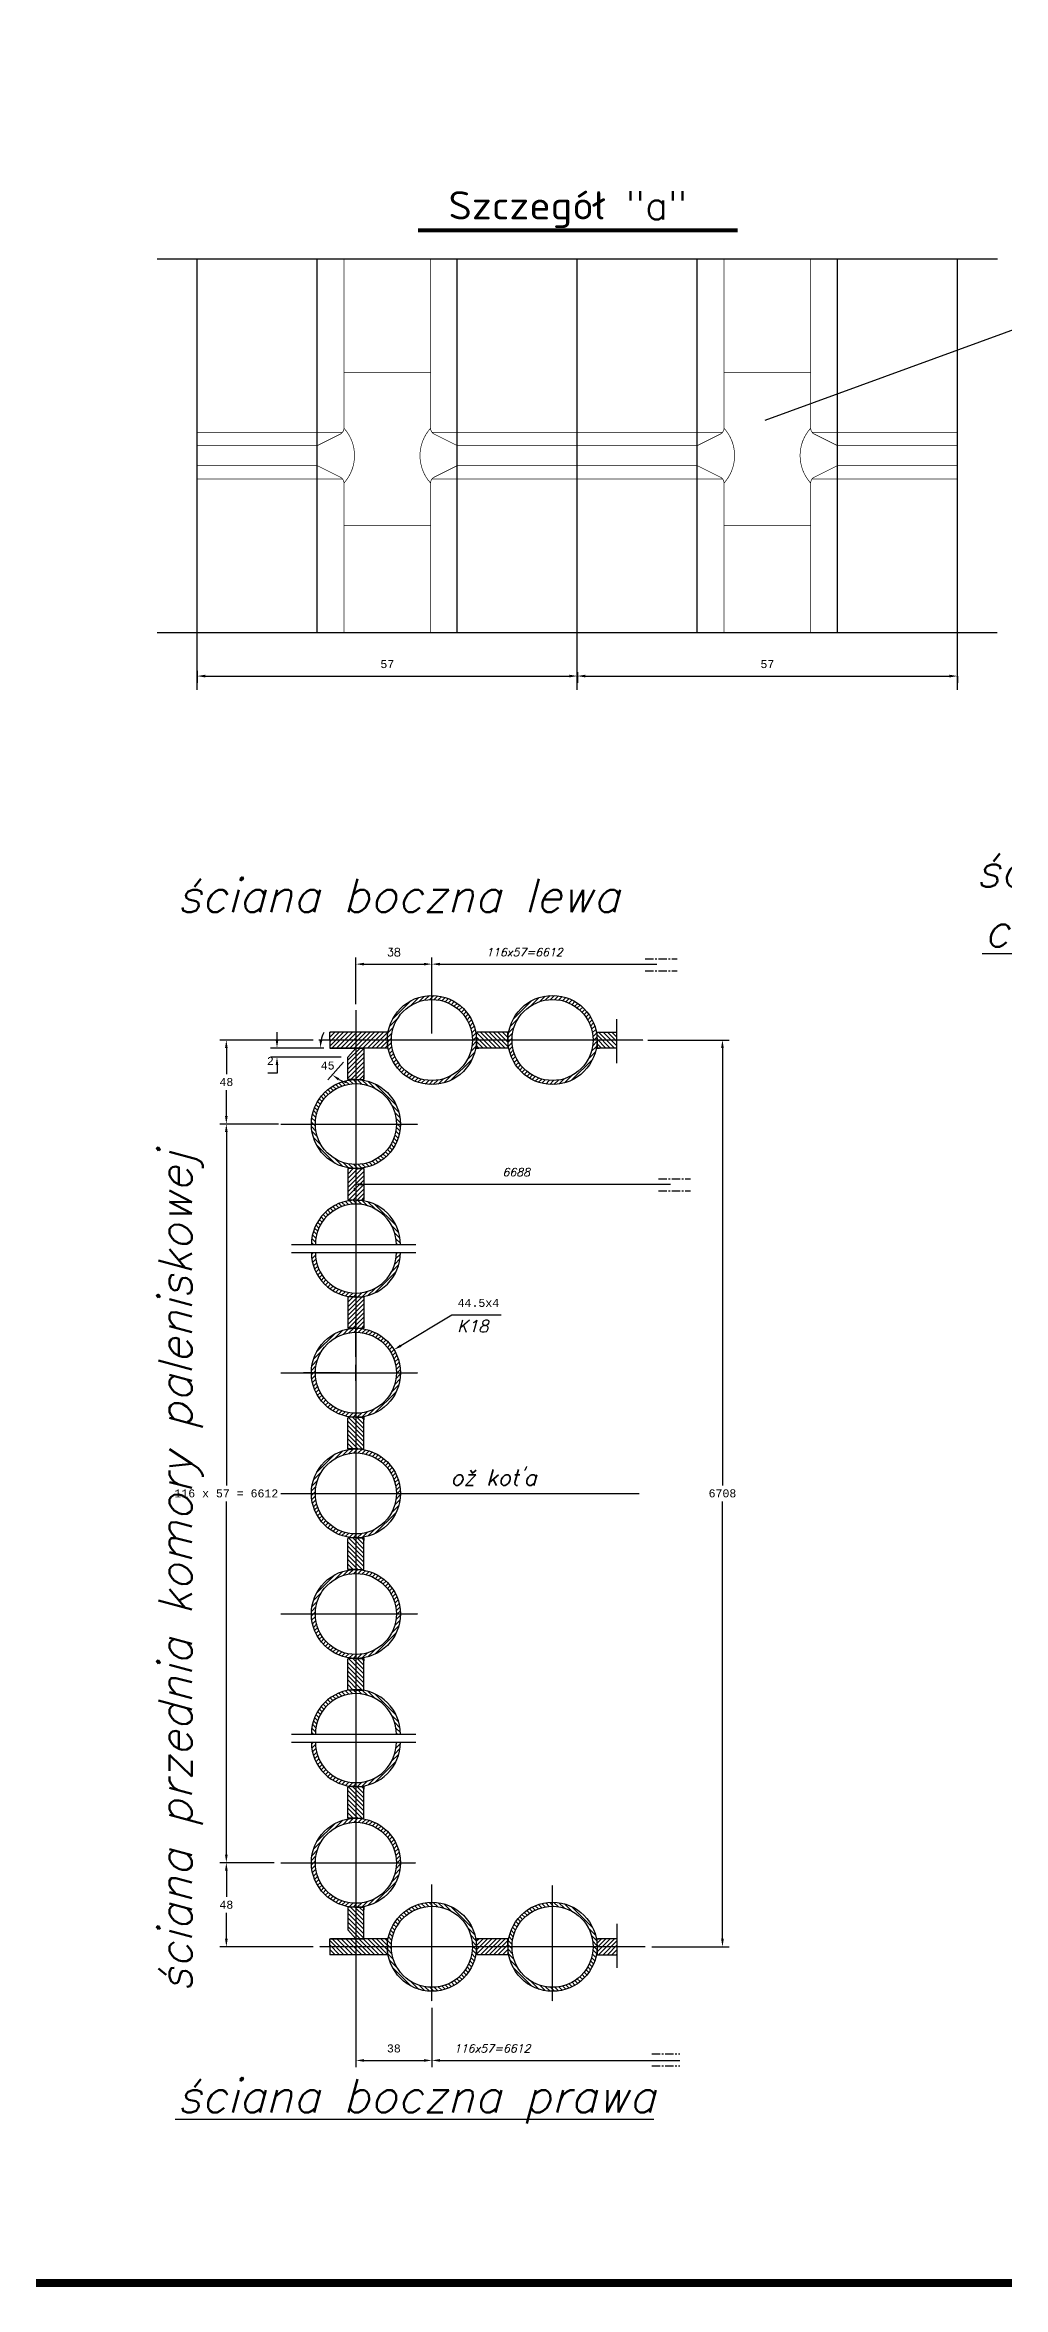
# Model space of a CAD drawing. Extents: x 13210 to 94108, y -7390 to 36310.
# Drawn here: x 53469 to 60655, y -7390 to 9423 of the extents above; entities that cross this region are included whole.
import ezdxf
from ezdxf.enums import TextEntityAlignment as Align

# ---------------------------------------------------------------- set-up
doc = ezdxf.new("R2010")
doc.units = 0
doc.header["$MEASUREMENT"] = 0
doc.header["$PDMODE"] = 3
doc.linetypes.add('CENTREX2', pattern=[100, 62.5, -12.5, 12.5, -12.5])
doc.linetypes.add('DASHEDX2', pattern=[1.5, 1, -0.5])
doc.layers.get('0').update_dxf_attribs({"linetype": 'CONTINUOUS'})
doc.layers.get('DEFPOINTS').update_dxf_attribs({"linetype": 'CONTINUOUS'})
for name, color, linetype in [('LINIE', 7, 'DASHEDX2'), ('PRZEKROJE', 4, 'CONTINUOUS'), ('RAMKA', 7, 'CONTINUOUS'), ('WYMIAR1', 7, 'CONTINUOUS'), ('X-X', 1, 'CONTINUOUS')]:
    doc.layers.add(name, color=color, linetype=linetype)
doc.styles.add('MONOTXT', font='monotxt')
doc.styles.add('ROMAN_DUPLEX_ITALIC', font='ROMAND', dxfattribs={"oblique": 15})
doc.styles.add('ROMANS', font='romans')
doc.styles.get("Standard").update_dxf_attribs({"font": 'romans.shx'})
doc.dimstyles.new('KWA', dxfattribs={"dimscale": 20, "dimtxt": 3, "dimasz": 3, "dimexe": 2.5, "dimexo": 2.5, "dimgap": 1.5, "dimtad": 0, "dimtih": 1, "dimtoh": 1, "dimdsep": 46, "dimtxsty": 'Standard', "dimcen": -3, "dimdle": 1.25, "dimadec": 0, "dimazin": 0, "dimtfac": 0.75, "dimtofl": 0, "dimtmove": 2, "dimatfit": 3, "dimfxl": 0, "dimtvp": 1.5, "dimtolj": 1, "dimtzin": 12, "dimarcsym": 0})

# ---------------------------------------------------------------- blocks, each defined once
blk = doc.blocks.new('*X15')
at = {"color": 0, "linetype": 'Continuous'}
for p, q in [((60303, 2829), (60396, 2922)), ((60394, 2898), (60434, 2938)), ((60436, 2917), (60463, 2944)), ((60465, 2925), (60488, 2947)), ((60490, 2927), (60510, 2947)), ((60512, 2927), (60530, 2945)), ((60532, 2925), (60549, 2942)), ((60550, 2921), (60567, 2937)), ((60567, 2916), (60583, 2932)), ((60583, 2910), (60598, 2925)), ((60598, 2902), (60612, 2917)), ((60287, 2791), (60327, 2831)), ((60612, 2894), (60626, 2908)), ((60624, 2885), (60639, 2899)), ((60636, 2875), (60651, 2889)), ((60648, 2864), (60662, 2878)), ((60658, 2852), (60672, 2866)), ((60667, 2839), (60682, 2854)), ((60676, 2826), (60690, 2840)), ((60683, 2811), (60698, 2826)), ((60690, 2795), (60705, 2811)), ((60278, 2737), (60300, 2760)), ((60278, 2715), (60298, 2735)), ((60280, 2695), (60298, 2713)), ((60281, 2762), (60308, 2789)), ((60283, 2676), (60300, 2693)), ((60694, 2667), (60720, 2693)), ((60695, 2779), (60711, 2795)), ((60699, 2761), (60716, 2778)), ((60700, 2695), (60722, 2718)), ((60702, 2741), (60720, 2759)), ((60702, 2720), (60722, 2739)), ((60288, 2658), (60304, 2675)), ((60293, 2642), (60309, 2658)), ((60300, 2627), (60315, 2642)), ((60308, 2613), (60323, 2627)), ((60317, 2599), (60331, 2613)), ((60326, 2586), (60340, 2601)), ((60336, 2574), (60350, 2589)), ((60595, 2524), (60701, 2630)), ((60679, 2630), (60714, 2665)), ((60347, 2563), (60361, 2577)), ((60359, 2553), (60373, 2567)), ((60371, 2543), (60386, 2558)), ((60385, 2535), (60399, 2549)), ((60399, 2527), (60414, 2542)), ((60414, 2520), (60430, 2535)), ((60430, 2514), (60446, 2530)), ((60447, 2509), (60464, 2526)), ((60466, 2505), (60484, 2523)), ((60486, 2503), (60505, 2523)), ((60507, 2503), (60530, 2525)), ((60532, 2505), (60558, 2531)), ((60560, 2511), (60595, 2546))]:
    blk.add_line(p, q, dxfattribs=at)
blk = doc.blocks.new('*X14')
at = {"color": 0, "linetype": 'Continuous'}
for p, q in [((60540, 3011), (60460, 3091)), ((60540, 2989), (60460, 3069)), ((60540, 2967), (60460, 3047)), ((60540, 3033), (60468, 3105)), ((60540, 3055), (60490, 3105)), ((60540, 3078), (60513, 3105)), ((60540, 3100), (60535, 3105)), ((60537, 2948), (60460, 3025)), ((60515, 2948), (60460, 3003)), ((60493, 2948), (60460, 2981)), ((60471, 2948), (60460, 2959))]:
    blk.add_line(p, q, dxfattribs=at)
blk = doc.blocks.new('*X16')
at = {"color": 0, "linetype": 'Continuous'}
for p, q in [((60540, 2415), (60460, 2495)), ((60540, 2393), (60460, 2473)), ((60540, 2437), (60474, 2502)), ((60540, 2459), (60496, 2502)), ((60540, 2481), (60518, 2502)), ((60540, 2370), (60460, 2450)), ((60540, 2348), (60460, 2428)), ((60521, 2345), (60460, 2406))]:
    blk.add_line(p, q, dxfattribs=at)
blk = doc.blocks.new('*X17')
at = {"color": 0, "linetype": 'Continuous'}
for p, q in [((60440, 2227), (60370, 2298)), ((60418, 2227), (60370, 2276)), ((60396, 2227), (60370, 2253)), ((60462, 2227), (60382, 2307)), ((60484, 2227), (60404, 2307)), ((60506, 2227), (60426, 2307)), ((60529, 2227), (60449, 2307)), ((60551, 2227), (60471, 2307)), ((60573, 2227), (60493, 2307)), ((60595, 2227), (60515, 2307)), ((60617, 2227), (60537, 2307)), ((60639, 2227), (60559, 2307)), ((60657, 2231), (60581, 2307)), ((60657, 2253), (60603, 2307)), ((60657, 2275), (60625, 2307)), ((60657, 2297), (60647, 2307)), ((60374, 2227), (60370, 2231))]:
    blk.add_line(p, q, dxfattribs=at)
blk = doc.blocks.new('*D60')
at = {"color": 0, "linetype": 'ByBlock'}
for p, q in [((54050, 1331.215), (53610, 1331.215)), ((53660, 1271.215), (53660, -1378.265)), ((53660, -4147.745), (53660, -1498.265)), ((54019, -4207.745), (53610, -4207.745))]:
    blk.add_line(p, q, dxfattribs=at)
for points in [[(53650, 1271.215), (53670, 1271.215), (53660, 1331.215)], [(53650, -4147.745), (53670, -4147.745), (53660, -4207.745)]]:
    blk.add_solid(points, dxfattribs=at)
at = {"layer": 'DEFPOINTS', "color": 0, "linetype": 'ByBlock'}
for p in [(54100, 1331.215), (53660, -4207.745), (54069, -4207.745)]:
    blk.add_point(p, dxfattribs=at)
at = {"color": 0, "linetype": 'ByBlock', "style": 'MONOTXT'}
blk.add_text('116 x 57 = 6612', height=60, dxfattribs=at).set_placement((53660, -1438.265), align=Align.MIDDLE_CENTER)
blk = doc.blocks.new('*D61')
at = {"color": 0, "linetype": 'ByBlock'}
for p, q in [((54019, -4207.745), (53610, -4207.745)), ((53660, -4267.745), (53660, -4462.745)), ((53660, -4777.745), (53660, -4582.745)), ((54310, -4837.745), (53610, -4837.745))]:
    blk.add_line(p, q, dxfattribs=at)
for points in [[(53650, -4267.745), (53670, -4267.745), (53660, -4207.745)], [(53650, -4777.745), (53670, -4777.745), (53660, -4837.745)]]:
    blk.add_solid(points, dxfattribs=at)
at = {"layer": 'DEFPOINTS', "color": 0, "linetype": 'ByBlock'}
for p in [(54069, -4207.745), (53660, -4837.745), (54360, -4837.745)]:
    blk.add_point(p, dxfattribs=at)
at = {"color": 0, "linetype": 'ByBlock', "style": 'MONOTXT'}
blk.add_text('48', height=60, dxfattribs=at).set_placement((53660, -4522.745), align=Align.MIDDLE_CENTER)
blk = doc.blocks.new('*D62')
at = {"color": 0, "linetype": 'ByBlock'}
for p, q in [((54310, 1961.215), (53610, 1961.215)), ((53660, 1901.215), (53660, 1706.215)), ((53660, 1391.215), (53660, 1586.215)), ((53780, 1331.215), (53610, 1331.215))]:
    blk.add_line(p, q, dxfattribs=at)
for points in [[(53650, 1901.215), (53670, 1901.215), (53660, 1961.215)], [(53650, 1391.215), (53670, 1391.215), (53660, 1331.215)]]:
    blk.add_solid(points, dxfattribs=at)
at = {"layer": 'DEFPOINTS', "color": 0, "linetype": 'ByBlock'}
for p in [(53660, 1961.215), (54360, 1961.215), (53830, 1331.215)]:
    blk.add_point(p, dxfattribs=at)
at = {"color": 0, "linetype": 'ByBlock', "style": 'MONOTXT'}
blk.add_text('48', height=60, dxfattribs=at).set_placement((53660, 1646.215), align=Align.MIDDLE_CENTER)
blk = doc.blocks.new('*D63')
at = {"color": 0, "linetype": 'ByBlock'}
for p, q in [((54040, 1961.215), (54040, 2021.215)), ((54390, 1901.215), (53990, 1901.215)), ((54040, 1713.715), (53970, 1713.715)), ((54521.5, 1833.715), (53990, 1833.715)), ((54040, 1773.715), (54040, 1713.715))]:
    blk.add_line(p, q, dxfattribs=at)
for points in [[(54030, 1961.215), (54050, 1961.215), (54040, 1901.215)], [(54030, 1773.715), (54050, 1773.715), (54040, 1833.715)]]:
    blk.add_solid(points, dxfattribs=at)
at = {"layer": 'DEFPOINTS', "color": 0, "linetype": 'ByBlock'}
for p in [(54440, 1901.215), (54040, 1833.715), (54571.5, 1833.715)]:
    blk.add_point(p, dxfattribs=at)
at = {"color": 0, "linetype": 'ByBlock', "style": 'MONOTXT'}
blk.add_text('2', height=60, dxfattribs=at).set_placement((53990, 1803.715), align=Align.MIDDLE_CENTER)
blk = doc.blocks.new('*D64')
at = {"color": 0, "linetype": 'ByBlock'}
for p, q in [((54386, 1901), (54313, 1901)), ((54538, 1796), (54420, 1663))]:
    blk.add_line(p, q, dxfattribs=at)
for start, end in [(154.31, 167.155), (241.2115, 254.0565)]:
    blk.add_arc((54632, 1901), 268, start, end, dxfattribs=at)
for points in [[(54380, 1960), (54360, 1962), (54363, 1901)], [(54497, 1658), (54508, 1674), (54453, 1701)]]:
    blk.add_solid(points, dxfattribs=at)
at = {"layer": 'DEFPOINTS', "color": 0, "linetype": 'ByBlock'}
for p in [(54436, 1901), (54632, 1901), (54692, 1901), (54572, 1834)]:
    blk.add_point(p, dxfattribs=at)
at = {"color": 0, "linetype": 'ByBlock', "style": 'MONOTXT'}
blk.add_text('45', height=60, dxfattribs=at).set_placement((54420, 1770), align=Align.MIDDLE_CENTER)
blk = doc.blocks.new('*D349')
at = {"layer": 'DEFPOINTS', "color": 0, "linetype": 'ByBlock'}
for p in [(56371.5, 2530), (55801.5, 2180), (56371.5, 1961.215)]:
    blk.add_point(p, dxfattribs=at)
at = {"layer": 'WYMIAR1', "color": 0, "linetype": 'ByBlock', "lineweight": -2}
for p, q in [((55801.5, 2230), (55801.5, 2580)), ((55861.5, 2530), (56311.5, 2530)), ((56371.5, 2011.215), (56371.5, 2580))]:
    blk.add_line(p, q, dxfattribs=at)
at = {"layer": 'WYMIAR1', "color": 0, "linetype": 'ByBlock'}
for points in [[(55861.5, 2540), (55861.5, 2520), (55801.5, 2530)], [(56311.5, 2540), (56311.5, 2520), (56371.5, 2530)]]:
    blk.add_solid(points, dxfattribs=at)
at = {"layer": 'WYMIAR1', "color": 0, "linetype": 'ByBlock', "insert": (56086.5, 2620), "char_height": 60, "attachment_point": 5}
blk.add_mtext('\\A1;38', dxfattribs=at)
blk = doc.blocks.new('*D65')
at = {"color": 0, "linetype": 'ByBlock'}
for p, q in [((54632, -414), (54632, -140)), ((54969, -330), (55350, -100)), ((55350, -100), (55720, -100)), ((54632, -594), (54632, -474)), ((54512, -534), (54238, -534)), ((54572, -534), (54692, -534)), ((54632, -654), (54632, -928)), ((54752, -534), (55025, -534))]:
    blk.add_line(p, q, dxfattribs=at)
blk.add_solid([(54974, -339), (54963, -322), (54917, -361)], dxfattribs=at)
at = {"layer": 'DEFPOINTS', "color": 0, "linetype": 'ByBlock'}
for p in [(54917, -361), (54346, -707)]:
    blk.add_point(p, dxfattribs=at)
at = {"color": 0, "linetype": 'ByBlock', "style": 'MONOTXT'}
blk.add_text('44.5x4', height=60, dxfattribs=at).set_placement((55550, -10), align=Align.MIDDLE_CENTER)
blk = doc.blocks.new('*D66')
at = {"color": 0, "linetype": 'ByBlock'}
for p, q in [((54632, -5230), (54632, -5740)), ((55202, -5296), (55202, -5740)), ((54692, -5690), (55142, -5690))]:
    blk.add_line(p, q, dxfattribs=at)
for points in [[(54692, -5680), (54692, -5700), (54632, -5690)], [(55142, -5680), (55142, -5700), (55202, -5690)]]:
    blk.add_solid(points, dxfattribs=at)
at = {"layer": 'DEFPOINTS', "color": 0, "linetype": 'ByBlock'}
for p in [(54632, -5180), (55202, -5246), (55202, -5690)]:
    blk.add_point(p, dxfattribs=at)
at = {"color": 0, "linetype": 'ByBlock', "style": 'MONOTXT'}
blk.add_text('38', height=60, dxfattribs=at).set_placement((54916, -5600), align=Align.MIDDLE_CENTER)
blk = doc.blocks.new('*D67')
at = {"color": 0, "linetype": 'ByBlock'}
for p, q in [((56820, 1961), (57430, 1961)), ((57380, 1901), (57380, -1378)), ((57380, -4778), (57380, -1498)), ((56851, -4838), (57430, -4838))]:
    blk.add_line(p, q, dxfattribs=at)
for points in [[(57370, 1901), (57390, 1901), (57380, 1961)], [(57370, -4778), (57390, -4778), (57380, -4838)]]:
    blk.add_solid(points, dxfattribs=at)
at = {"layer": 'DEFPOINTS', "color": 0, "linetype": 'ByBlock'}
for p in [(56770, 1961), (56801, -4838), (57380, -4838)]:
    blk.add_point(p, dxfattribs=at)
at = {"color": 0, "linetype": 'ByBlock', "style": 'MONOTXT'}
blk.add_text('6708', height=60, dxfattribs=at).set_placement((57380, -1438), align=Align.MIDDLE_CENTER)
blk = doc.blocks.new('*D99')
at = {"color": 0, "linetype": 'ByBlock'}
for p, q in [((56802, 4730), (56802, 4640)), ((59652, 4720), (59652, 4640)), ((56862, 4690), (59592, 4690))]:
    blk.add_line(p, q, dxfattribs=at)
for points in [[(56862, 4700), (56862, 4680), (56802, 4690)], [(59592, 4700), (59592, 4680), (59652, 4690)]]:
    blk.add_solid(points, dxfattribs=at)
at = {"layer": 'DEFPOINTS', "color": 0, "linetype": 'ByBlock'}
for p in [(56802, 4780), (59652, 4770), (59652, 4690)]:
    blk.add_point(p, dxfattribs=at)
at = {"color": 0, "linetype": 'ByBlock', "style": 'MONOTXT'}
blk.add_text('57', height=60, dxfattribs=at).set_placement((58227, 4780), align=Align.MIDDLE_CENTER)
blk = doc.blocks.new('*D98')
at = {"color": 0, "linetype": 'ByBlock'}
for p, q in [((59652, 4720), (59652, 4640)), ((59712, 4690), (62442, 4690)), ((62502, 4690), (62502, 4640))]:
    blk.add_line(p, q, dxfattribs=at)
for points in [[(59712, 4700), (59712, 4680), (59652, 4690)], [(62442, 4700), (62442, 4680), (62502, 4690)]]:
    blk.add_solid(points, dxfattribs=at)
at = {"layer": 'DEFPOINTS', "color": 0, "linetype": 'ByBlock'}
for p in [(59652, 4770), (62502, 4740), (62502, 4690)]:
    blk.add_point(p, dxfattribs=at)
at = {"color": 0, "linetype": 'ByBlock', "style": 'MONOTXT'}
blk.add_text('57', height=60, dxfattribs=at).set_placement((61077, 4780), align=Align.MIDDLE_CENTER)

msp = doc.modelspace()

# ---------------------------------------------------------------- linework, layer by layer
at = {"layer": 'DEFPOINTS', "color": 0, "linetype": 'ByBlock'}
for p in [(56589, 2118.715), (55201.5, 1961.215), (54617.59853, 902.40147), (55201.5, -5245.56684), (56105.745, -5245.56684)]:
    msp.add_point(p, dxfattribs=at)
at = {"layer": 'LINIE', "linetype": 'Continuous'}
msp.add_line((54311.62398, 7817.95121), (60611.62398, 7817.95121), dxfattribs=at)
at = {"layer": 'LINIE', "linetype": 'DASHEDX2'}
for p, q in [((54611.62398, 4587.95121), (54611.62398, 7817.95121)), ((55511.62398, 5017.95121), (55511.62398, 7817.95121)), ((56561.62398, 5017.95121), (56561.62398, 7817.95121)), ((57461.62398, 4587.95121), (57461.62398, 7817.95121)), ((58361.62398, 5017.95121), (58361.62398, 7817.95121)), ((59411.62398, 5017.95121), (59411.62398, 7817.95121)), ((60311.62398, 4587.95121), (60311.62398, 7817.95121)), ((54311.62398, 5017.95121), (57461.62398, 5017.95121)), ((57461.62398, 5017.95121), (60611.62398, 5017.95121)), ((55801.5, 2184.21818), (55801.5, -5252.80459)), ((57759, 1788.715), (57759, 2118.715)), ((57955.56285, 1961.215), (55523.05432, 1961.215)), ((55239, 1331.215), (56266.5, 1331.215)), ((55317.75, 426.97), (56251.5, 426.97)), ((55317.75, 366.97), (56251.5, 366.97)), ((55239, -534.02), (56266.5, -534.02)), ((55239, -1438.265), (57926.5, -1438.265)), ((55239, -2342.51), (56266.5, -2342.51)), ((55317.75, -3243.5), (56251.5, -3243.5)), ((55317.75, -3303.5), (56251.5, -3303.5)), ((55239, -4207.745), (56251.5, -4207.745)), ((56371.5, -5245.56684), (56371.5, -4371.15161)), ((57275.745, -5245.56684), (57275.745, -4376)), ((57759, -4665.245), (57759, -4995.245)), ((57971.2825, -4837.745), (55528.63208, -4837.745))]:
    msp.add_line(p, q, dxfattribs=at)
at = {"layer": 'LINIE', "linetype": 'CENTREX2'}
for p, q in [((57970, 2570), (58210, 2570)), ((57970, 2480), (58210, 2480)), ((58071, 920), (58311, 920)), ((58071, 830), (58311, 830)), ((58020, -5640), (58230, -5640)), ((58020, -5730), (58230, -5730))]:
    msp.add_line(p, q, dxfattribs=at)
at = {"layer": 'PRZEKROJE', "linetype": 'Continuous'}
for p, q in [((55606.005, 1961.215), (55606.005, 2021.215)), ((56037.255, 2021.215), (55606.005, 2021.215)), ((56037.255, 1961.215), (56037.255, 2021.215)), ((56705.25, 1961.215), (56705.25, 2021.215)), ((56941.5, 2021.215), (56709, 2021.215)), ((56941.5, 1961.215), (56941.5, 2021.215)), ((57609.495, 1961.215), (57609.495, 2021.215)), ((57609.495, 2021.215), (57759, 2021.215)), ((55606.005, 1961.215), (55606.005, 1901.215)), ((55606.005, 1901.215), (55624.755, 1901.215)), ((56037.255, 1901.215), (55609.755, 1901.215)), ((55801.5, 1901.215), (55741.5, 1833.715)), ((55861.5, 1901.215), (55861.5, 1668.715)), ((56037.255, 1961.215), (56037.255, 1901.215)), ((56705.25, 1961.215), (56705.25, 1901.215)), ((56705.25, 1901.215), (56724, 1901.215)), ((56941.5, 1901.215), (56709, 1901.215)), ((56941.5, 1961.215), (56941.5, 1901.215)), ((57609.495, 1961.215), (57609.495, 1901.215)), ((57609.495, 1901.215), (57628.245, 1901.215)), ((57759, 1901.215), (57613.245, 1901.215)), ((55741.5, 1664.965), (55741.5, 1833.715)), ((55861.5, 1664.965), (55861.5, 1683.715)), ((55801.5, 1664.965), (55741.5, 1664.965)), ((55801.5, 1664.965), (55861.5, 1664.965)), ((55741.5, 996.97), (55741.5, 764.47)), ((55801.5, 996.97), (55741.5, 996.97)), ((55801.5, 996.97), (55861.5, 996.97)), ((55861.5, 996.97), (55861.5, 764.47)), ((55801.5, 760.72), (55741.5, 760.72)), ((55801.5, 760.72), (55861.5, 760.72)), ((55861.5, 760.72), (55861.5, 779.47)), ((55741.5, 35.98), (55741.5, -196.52)), ((55801.5, 35.98), (55741.5, 35.98)), ((55801.5, 35.98), (55861.5, 35.98)), ((55861.5, 35.98), (55861.5, -196.52)), ((55801.5, -200.27), (55741.5, -200.27)), ((55801.5, -200.27), (55861.5, -200.27)), ((55861.5, -200.27), (55861.5, -181.52)), ((55801.5, -867.77), (55741.5, -867.77)), ((55741.5, -1104.02), (55741.5, -871.52)), ((55801.5, -867.77), (55861.5, -867.77)), ((55861.5, -867.77), (55861.5, -886.52)), ((55861.5, -1104.02), (55861.5, -871.52)), ((55801.5, -1104.02), (55741.5, -1104.02)), ((55801.5, -1104.02), (55861.5, -1104.02)), ((55801.5, -1772.015), (55741.5, -1772.015)), ((55741.5, -2008.265), (55741.5, -1775.765)), ((55801.5, -1772.015), (55861.5, -1772.015)), ((55861.5, -1772.015), (55861.5, -1790.765)), ((55861.5, -2008.265), (55861.5, -1775.765)), ((55801.5, -2008.265), (55741.5, -2008.265)), ((55801.5, -2008.265), (55861.5, -2008.265)), ((55801.5, -2676.26), (55741.5, -2676.26)), ((55741.5, -2912.51), (55741.5, -2680.01)), ((55801.5, -2676.26), (55861.5, -2676.26)), ((55861.5, -2676.26), (55861.5, -2695.01)), ((55861.5, -2912.51), (55861.5, -2680.01)), ((55801.5, -2912.51), (55741.5, -2912.51)), ((55801.5, -2912.51), (55861.5, -2912.51)), ((55801.5, -3637.25), (55741.5, -3637.25)), ((55741.5, -3873.5), (55741.5, -3641)), ((55801.5, -3637.25), (55861.5, -3637.25)), ((55861.5, -3637.25), (55861.5, -3656)), ((55861.5, -3873.5), (55861.5, -3641)), ((55801.5, -3873.5), (55741.5, -3873.5)), ((55801.5, -3873.5), (55861.5, -3873.5)), ((55801.5, -4541.495), (55741.5, -4541.495)), ((55741.5, -4541.495), (55741.5, -4710.245)), ((55801.5, -4541.495), (55861.5, -4541.495)), ((55861.5, -4541.495), (55861.5, -4560.245)), ((55861.5, -4777.745), (55861.5, -4545.245)), ((55606.005, -4837.745), (55606.005, -4777.745)), ((55606.005, -4777.745), (55624.755, -4777.745)), ((55606.005, -4837.745), (55606.005, -4897.745)), ((56037.255, -4777.745), (55609.755, -4777.745)), ((55801.5, -4777.745), (55741.5, -4710.245)), ((56037.255, -4837.745), (56037.255, -4777.745)), ((56037.255, -4837.745), (56037.255, -4897.745)), ((56705.25, -4837.745), (56705.25, -4777.745)), ((56705.25, -4777.745), (56724, -4777.745)), ((56705.25, -4837.745), (56705.25, -4897.745)), ((56941.5, -4777.745), (56709, -4777.745)), ((56941.5, -4837.745), (56941.5, -4777.745)), ((56941.5, -4837.745), (56941.5, -4897.745)), ((57609.495, -4777.745), (57628.245, -4777.745)), ((57609.495, -4837.745), (57609.495, -4777.745)), ((57609.495, -4837.745), (57609.495, -4897.745)), ((57759, -4777.745), (57613.245, -4777.745)), ((56037.255, -4897.745), (55606.005, -4897.745)), ((56941.5, -4897.745), (56709, -4897.745)), ((57609.495, -4897.745), (57759, -4897.745))]:
    msp.add_line(p, q, dxfattribs=at)
at = {"layer": 'PRZEKROJE', "linetype": 'Continuous', "const_width": 5}
for points in [[(55711.62398, 6548.85291), (55711.62398, 7817.95121)], [(56361.62398, 6548.85291), (56361.62398, 7817.95121)], [(58561.62398, 6548.85291), (58561.62398, 7817.95121)], [(59211.62398, 6548.85291), (59211.62398, 7817.95121)], [(55711.62398, 6967.95121), (56361.62398, 6967.95121)], [(58561.62398, 6967.95121), (59211.62398, 6967.95121)], [(54611.62398, 6517.95121), (55700.93154, 6517.95121)], [(54611.62398, 6417.95121), (55511.62398, 6417.95121)], [(55683.98466, 6504.13155), (55511.62398, 6417.95121)], [(56372.31641, 6517.95121), (58550.93154, 6517.95121)], [(56389.2633, 6504.13155), (56561.62398, 6417.95121)], [(56561.62398, 6417.95121), (58361.62398, 6417.95121)], [(58533.98466, 6504.13155), (58361.62398, 6417.95121)], [(59222.31641, 6517.95121), (60311.62398, 6517.95121)], [(59239.2633, 6504.13155), (59411.62398, 6417.95121)], [(59411.62398, 6417.95121), (60311.62398, 6417.95121)], [(54611.62398, 6267.95121), (55511.62398, 6267.95121)], [(55511.62398, 6267.95121), (55683.98466, 6181.77087)], [(56561.62398, 6267.95121), (56389.2633, 6181.77087)], [(56561.62398, 6267.95121), (58361.62398, 6267.95121)], [(58361.62398, 6267.95121), (58533.98466, 6181.77087)], [(59411.62398, 6267.95121), (59239.2633, 6181.77087)], [(59411.62398, 6267.95121), (60311.62398, 6267.95121)], [(54611.62398, 6167.95121), (55700.93154, 6167.95121)], [(55711.62398, 5017.95121), (55711.62398, 6137.04951)], [(56361.62398, 5017.95121), (56361.62398, 6137.04951)], [(56372.31641, 6167.95121), (58550.93154, 6167.95121)], [(58561.62398, 5017.95121), (58561.62398, 6137.04951)], [(59211.62398, 5017.95121), (59211.62398, 6137.04951)], [(59222.31641, 6167.95121), (60311.62398, 6167.95121)], [(55711.62398, 5817.95121), (56361.62398, 5817.95121)], [(58561.62398, 5817.95121), (59211.62398, 5817.95121)]]:
    msp.add_lwpolyline(points, dxfattribs=at)
for points in [[(55683.98466, 6504.13155, 0.2840790438), (55711.62398, 6548.85291, 0.2840790438)], [(55711.62398, 6137.04951, 0.3861784077), (55711.62398, 6548.85291, 0.3861784077)], [(56361.62398, 6548.85291, 0.3861784077), (56361.62398, 6137.04951, 0.3861784077)], [(56361.62398, 6548.85291, 0.2840790438), (56389.2633, 6504.13155, 0.2840790438)], [(58533.98466, 6504.13155, 0.2840790438), (58561.62398, 6548.85291, 0.2840790438)], [(58561.62398, 6137.04951, 0.3861784077), (58561.62398, 6548.85291, 0.3861784077)], [(59211.62398, 6548.85291, 0.3861784077), (59211.62398, 6137.04951, 0.3861784077)], [(59211.62398, 6548.85291, 0.2840790438), (59239.2633, 6504.13155, 0.2840790438)], [(55711.62398, 6137.04951, 0.2840790438), (55683.98466, 6181.77087, 0.2840790438)], [(56389.2633, 6181.77087, 0.2840790438), (56361.62398, 6137.04951, 0.2840790438)], [(58561.62398, 6137.04951, 0.2840790438), (58533.98466, 6181.77087, 0.2840790438)], [(59239.2633, 6181.77087, 0.2840790438), (59211.62398, 6137.04951, 0.2840790438)]]:
    msp.add_lwpolyline(points, format="xyb", dxfattribs=at)
at = {"layer": 'PRZEKROJE', "linetype": 'Continuous'}
for points in [[(55606.5, 1901.215), (55861.5, 1901.215)], [(55606.5, -4777.745), (55861.5, -4777.745)]]:
    msp.add_lwpolyline(points, dxfattribs=at)
for centre, radius in [((56371.5, 1961.215), 333.75), ((56371.5, 1961.215), 303.75), ((57275.745, 1961.215), 333.75), ((57275.745, 1961.215), 303.75), ((55801.5, 1331.215), 333.75), ((55801.5, 1331.215), 303.75), ((55801.5, -534.02), 333.75), ((55801.5, -534.02), 303.75), ((55801.5, -1438.265), 333.75), ((55801.5, -1438.265), 303.75), ((55801.5, -2342.51), 333.75), ((55801.5, -2342.51), 303.75), ((55801.5, -4207.745), 333.75), ((55801.5, -4207.745), 303.75), ((56371.5, -4837.745), 333.75), ((56371.5, -4837.745), 303.75), ((57275.745, -4837.745), 333.75), ((57275.745, -4837.745), 303.75)]:
    msp.add_circle(centre, radius, dxfattribs=at)
for centre, radius, start, end in [((55801.5, 426.97), 333.75, 0, 180), ((55801.5, 426.97), 303.75, 0, 180), ((55801.5, 366.97), 333.75, 180, 0), ((55801.5, 366.97), 303.75, 180, 0), ((55801.5, -3243.5), 333.75, 0, 180), ((55801.5, -3243.5), 303.75, 0, 180), ((55801.5, -3303.5), 333.75, 180, 0), ((55801.5, -3303.5), 303.75, 180, 0)]:
    msp.add_arc(centre, radius, start, end, dxfattribs=at)
at = {"layer": 'RAMKA', "linetype": 'Continuous', "const_width": 60}
msp.add_lwpolyline([(13240, 36280), (94070, 36280), (94070, -7360), (13240, -7360)], close=True, dxfattribs=at)
at = {"layer": 'WYMIAR1'}
msp.add_line((58870, 6610), (60850, 7330), dxfattribs=at)
at = {"layer": 'WYMIAR1', "color": 0, "linetype": 'ByBlock'}
for p, q in [((56371.5, 2011.215), (56371.5, 2580)), ((56431.5, 2530), (58059, 2530)), ((55787.59853, 852.40147), (55787.59853, 830)), ((55847.59853, 880), (58160, 880)), ((56371.5, -5295.56684), (56371.5, -5740)), ((56431.5, -5690), (58230, -5690))]:
    msp.add_line(p, q, dxfattribs=at)
at = {"layer": 'WYMIAR1', "color": 0, "linetype": 'Continuous'}
for p, q in [((57741.34408, 1901.215), (57621.34408, 2021.215)), ((57759, 1916.70471), (57654.48971, 2021.215)), ((57759, 1949.85034), (57687.63534, 2021.215)), ((57759, 1982.99597), (57720.78097, 2021.215)), ((57759, 2016.1416), (57753.9266, 2021.215)), ((57708.19845, 1901.215), (57609.495, 1999.91845)), ((57675.05282, 1901.215), (57609.495, 1966.77282)), ((57641.90719, 1901.215), (57609.495, 1933.62719)), ((55589.88417, 685.05487), (55611.21125, 663.72779)), ((55608.69197, 699.3927), (55630.24477, 677.8399)), ((55628.71687, 712.51343), (55650.62835, 690.60195)), ((55650.01501, 724.36092), (55672.43837, 701.93756)), ((55672.66904, 734.85252), (55695.7896, 711.73196)), ((55696.79628, 743.87092), (55720.84979, 719.81741)), ((55722.56225, 751.25058), (55747.86555, 725.94727)), ((55750.20401, 756.75445), (55777.21112, 729.74733)), ((55780.07263, 760.03145), (55809.48917, 730.61492)), ((55812.71831, 760.53141), (55845.77363, 727.47609)), ((55849.08503, 757.31032), (55888.3591, 718.03624)), ((55891.06267, 748.47831), (55944.68812, 694.85286)), ((55943.84345, 728.84316), (56103.37316, 569.31345)), ((55483.01677, 526.75723), (55507.28706, 502.48694)), ((55491.72874, 551.19089), (55515.01163, 527.908)), ((55501.94202, 574.12324), (55524.4862, 551.57906)), ((55513.53112, 595.67977), (55535.53008, 573.68081)), ((55526.40738, 615.94914), (55548.01953, 594.337)), ((55540.50993, 634.99222), (55561.87145, 613.63071)), ((55555.80021, 652.84757), (55577.034, 631.61378)), ((55572.25886, 669.53455), (55593.48136, 648.31206)), ((56069.38286, 570.15812), (56123.00831, 516.53267)), ((56092.56624, 513.8291), (56131.84032, 474.55503)), ((55468.0994, 442.23771), (55483.36711, 426.97)), ((55468.0994, 351.70229), (55483.36711, 366.97)), ((55470.88381, 472.59893), (55498.2967, 445.18604)), ((55470.88381, 321.34107), (55498.2967, 348.75396)), ((55475.98339, 500.64498), (55501.57924, 475.04913)), ((56102.00609, 471.24363), (56135.06141, 438.18831)), ((56102.00609, 322.69637), (56135.06141, 355.75169)), ((56105.14492, 434.95917), (56113.13409, 426.97)), ((56105.14492, 358.98083), (56113.13409, 366.97)), ((55475.98339, 293.29502), (55501.57924, 318.89087)), ((55483.01677, 267.18277), (55507.28706, 291.45306)), ((55491.72874, 242.74911), (55515.01163, 266.032)), ((55501.94202, 219.81676), (55524.4862, 242.36094)), ((55513.53112, 198.26023), (55535.53008, 220.25919)), ((55526.40738, 177.99086), (55548.01953, 199.603)), ((55540.50993, 158.94778), (55561.87145, 180.30929)), ((55943.84345, 65.09684), (56103.37316, 224.62655)), ((56069.38286, 223.78188), (56123.00831, 277.40733)), ((56092.56624, 280.1109), (56131.84032, 319.38497)), ((55555.80021, 141.09243), (55577.034, 162.32622)), ((55572.25886, 124.40545), (55593.48136, 145.62794)), ((55589.88417, 108.88513), (55611.21125, 130.21221)), ((55608.69197, 94.5473), (55630.24477, 116.1001)), ((55628.71687, 81.42657), (55650.62835, 103.33805)), ((55650.01501, 69.57908), (55672.43837, 92.00244)), ((55672.66904, 59.08748), (55695.7896, 82.20804)), ((55696.79628, 50.06908), (55720.84979, 74.12259)), ((55722.56225, 42.68942), (55747.86555, 67.99273)), ((55750.20401, 37.18555), (55777.21112, 64.19267)), ((55780.07263, 33.90855), (55809.48917, 63.32508)), ((55812.71831, 33.40859), (55845.77363, 66.46391)), ((55849.08503, 36.62968), (55888.3591, 75.90376)), ((55891.06267, 45.46169), (55944.68812, 99.08714)), ((55555.80021, -3017.62243), (55577.034, -3038.85622)), ((55572.25886, -3000.93545), (55593.48136, -3022.15794)), ((55589.88417, -2985.41513), (55611.21125, -3006.74221)), ((55608.69197, -2971.0773), (55630.24477, -2992.6301)), ((55628.71687, -2957.95657), (55650.62835, -2979.86805)), ((55650.01501, -2946.10908), (55672.43837, -2968.53244)), ((55672.66904, -2935.61748), (55695.7896, -2958.73804)), ((55696.79628, -2926.59908), (55720.84979, -2950.65259)), ((55722.56225, -2919.21942), (55747.86555, -2944.52273)), ((55750.20401, -2913.71555), (55777.21112, -2940.72267)), ((55780.07263, -2910.43855), (55809.48917, -2939.85508)), ((55812.71831, -2909.93859), (55845.77363, -2942.99391)), ((55849.08503, -2913.15968), (55888.3591, -2952.43376)), ((55891.06267, -2921.99169), (55944.68812, -2975.61714)), ((55943.84345, -2941.62684), (56103.37316, -3101.15655)), ((55475.98339, -3169.82502), (55501.57924, -3195.42087)), ((55483.01677, -3143.71277), (55507.28706, -3167.98306)), ((55491.72874, -3119.27911), (55515.01163, -3142.562)), ((55501.94202, -3096.34676), (55524.4862, -3118.89094)), ((55513.53112, -3074.79023), (55535.53008, -3096.78919)), ((55526.40738, -3054.52086), (55548.01953, -3076.133)), ((55540.50993, -3035.47778), (55561.87145, -3056.83929)), ((56069.38286, -3100.31188), (56123.00831, -3153.93733)), ((56092.56624, -3156.6409), (56131.84032, -3195.91497)), ((55468.0994, -3228.23229), (55483.36711, -3243.5)), ((55468.0994, -3318.76771), (55483.36711, -3303.5)), ((55470.88381, -3197.87107), (55498.2967, -3225.28396)), ((55470.88381, -3349.12893), (55498.2967, -3321.71604)), ((55475.98339, -3377.17498), (55501.57924, -3351.57913)), ((56092.56624, -3390.3591), (56131.84032, -3351.08503)), ((56102.00609, -3199.22637), (56135.06141, -3232.28169)), ((56102.00609, -3347.77363), (56135.06141, -3314.71831)), ((56105.14492, -3235.51083), (56113.13409, -3243.5)), ((56105.14492, -3311.48917), (56113.13409, -3303.5)), ((55483.01677, -3403.28723), (55507.28706, -3379.01694)), ((55491.72874, -3427.72089), (55515.01163, -3404.438)), ((55501.94202, -3450.65324), (55524.4862, -3428.10906)), ((55513.53112, -3472.20977), (55535.53008, -3450.21081)), ((55526.40738, -3492.47914), (55548.01953, -3470.867)), ((55540.50993, -3511.52222), (55561.87145, -3490.16071)), ((55555.80021, -3529.37757), (55577.034, -3508.14378)), ((55572.25886, -3546.06455), (55593.48136, -3524.84206)), ((55943.84345, -3605.37316), (56103.37316, -3445.84345)), ((56069.38286, -3446.68812), (56123.00831, -3393.06267)), ((55589.88417, -3561.58487), (55611.21125, -3540.25779)), ((55608.69197, -3575.9227), (55630.24477, -3554.3699)), ((55628.71687, -3589.04343), (55650.62835, -3567.13195)), ((55650.01501, -3600.89092), (55672.43837, -3578.46756)), ((55672.66904, -3611.38252), (55695.7896, -3588.26196)), ((55696.79628, -3620.40092), (55720.84979, -3596.34741)), ((55722.56225, -3627.78058), (55747.86555, -3602.47727)), ((55750.20401, -3633.28445), (55777.21112, -3606.27733)), ((55780.07263, -3636.56145), (55809.48917, -3607.14492)), ((55812.71831, -3637.06141), (55845.77363, -3604.00609)), ((55849.08503, -3633.84032), (55888.3591, -3594.56624)), ((55891.06267, -3625.00831), (55944.68812, -3571.38286)), ((57708.19845, -4777.745), (57609.495, -4876.44845)), ((57675.05282, -4777.745), (57609.495, -4843.30282)), ((57641.90719, -4777.745), (57609.495, -4810.15719)), ((57741.34408, -4777.745), (57621.34408, -4897.745)), ((57759, -4793.23471), (57654.48971, -4897.745)), ((57759, -4826.38034), (57687.63534, -4897.745)), ((57759, -4859.52597), (57720.78097, -4897.745)), ((57759, -4892.6716), (57753.9266, -4897.745))]:
    msp.add_line(p, q, dxfattribs=at)
at = {"layer": 'WYMIAR1', "color": 0, "linetype": 'ByBlock'}
for points in [[(56431.5, 2540), (56431.5, 2520), (56371.5, 2530)], [(55847.59853, 890), (55847.59853, 870), (55787.59853, 880)], [(56431.5, -5680), (56431.5, -5700), (56371.5, -5690)]]:
    msp.add_solid(points, dxfattribs=at)
at = {"layer": 'X-X', "const_width": 30}
msp.add_lwpolyline([(56268.215, 8032.715), (58665.215, 8032.715)], dxfattribs=at)

# ---------------------------------------------------------------- block references
at = {"layer": 'LINIE', "linetype": 'Continuous', "yscale": 1.5, "zscale": 1.5}
for name, p, xscale, rotation in [('*X15', (60459, 92711.215), -1.5, 90), ('*X15', (61363.245, 92711.215), -1.5, 90), ('*X17', (-34948.5, 5361.97), -1.5, 180), ('*X14', (52284, -88788.785), -1.5, 270), ('*X16', (-34948.5, 5418.715), -1.5, 180), ('*X15', (-34948.5, 5418.715), -1.5, 180), ('*X14', (146551.5, 3553.48), 1.5, 180), ('*X14', (146551.5, 2649.235), 1.5, 180), ('*X14', (146551.5, 1744.99), 1.5, 180), ('*X14', (146551.5, 784), 1.5, 180), ('*X15', (60459, -95587.745), 1.5, 90), ('*X15', (61363.245, -95587.745), 1.5, 90), ('*X14', (52284, 85912.255), 1.5, 270)]:
    msp.add_blockref(name, p, dxfattribs=dict(at, xscale=xscale, rotation=rotation))
for name, p, xscale in [('*X14', (146551.5, -3660.53), -1.5), ('*X14', (146551.5, -4621.52), -1.5), ('*X15', (-34948.5, -4621.52), 1.5), ('*X15', (-34948.5, -5525.765), 1.5), ('*X15', (-34948.5, -6430.01), 1.5), ('*X15', (-34948.5, -8295.245), 1.5), ('*X16', (-34948.5, -8295.245), 1.5), ('*X17', (-34948.5, -8238.5), 1.5)]:
    msp.add_blockref(name, p, dxfattribs=dict(at, xscale=xscale))

# ---------------------------------------------------------------- texts
at = {"layer": 'LINIE', "linetype": 'CENTREX2', "style": 'ROMANS', "oblique": 15}
for s, height, p in [('ściana boczna lewa', 250, (60450, 3110)), ('ściana boczna lewa', 250, (54460, 2920)), ('%%uciągu konwekcyjnego', 250, (60510, 2660)), ('K18', 90, (56560, -230)), ('ož kot’a', 120, (56510, -1378.265))]:
    msp.add_text(s, height=height, dxfattribs=at).set_placement(p)
at = {"layer": 'WYMIAR1', "color": 0, "linetype": 'ByBlock', "style": 'ROMAN_DUPLEX_ITALIC', "oblique": 15}
for s, p in [('116x57=6612', (57065.25, 2620)), ('6688', (57003.79927, 970)), ('116x57=6612', (56823.6225, -5600))]:
    msp.add_text(s, height=60, dxfattribs=at).set_placement(p, align=Align.MIDDLE_CENTER)
at = {"layer": 'WYMIAR1', "linetype": 'CENTREX2', "style": 'ROMANS', "oblique": 15}
msp.add_text('ściana przednia komory paleniskowej', height=250, rotation=90, dxfattribs=at).set_placement((54570, -5180))
msp.add_text('%%uściana boczna prawa', height=250, dxfattribs=at).set_placement((54460, -6080))
at = {"layer": 'X-X', "style": 'ROMANS'}
msp.add_text('Szczegół "a"', height=212, dxfattribs=at).set_placement((56496.215, 8113.715))

# ---------------------------------------------------------------- dimensions: what is measured, and where the dimension line sits
at = {"layer": 'WYMIAR1'}
for base, p1, p2, picture, middle in [((57461.62398, 4690), (54611.62398, 4780), (57461.62398, 4770), '*D99', (56036.62398, 4780)), ((60311.62398, 4690), (57461.62398, 4770), (60311.62398, 4740), '*D98', (58886.62398, 4780))]:
    dim = msp.add_linear_dim(base=base, p1=p1, p2=p2, text='57', dimstyle='KWA', dxfattribs=at)
    dim.commit()
    dim.dimension.update_dxf_attribs({"geometry": picture, "text_midpoint": middle, "insert": (-2190, 0)})
at = {"layer": 'WYMIAR1', "color": 0, "linetype": 'ByBlock'}
dim = msp.add_linear_dim(base=(56371.5, 2530), p1=(55801.5, 2180), p2=(56371.5, 1961.215), text='38', dimstyle='KWA', dxfattribs=at)
dim.commit()
dim.dimension.update_dxf_attribs({"geometry": '*D349', "text_midpoint": (56086.5, 2620)})
at = {"layer": 'WYMIAR1', "linetype": 'CENTREX2'}
for base, p1, p2, text, picture, middle in [((55210, 1833.715), (55610, 1901.215), (55741.5, 1833.715), '2', '*D63', (55160, 1803.715)), ((54830, 1961.215), (55000, 1331.215), (55530, 1961.215), '48', '*D62', (54830, 1646.215)), ((58550, -4837.745), (57940, 1961.215), (57971.2825, -4837.745), '6708', '*D67', (58550, -1438.265)), ((54830, -4207.745), (55270, 1331.215), (55239, -4207.745), '116 x 57 = 6612', '*D60', (54830, -1438.265)), ((54830, -4837.745), (55239, -4207.745), (55530, -4837.745), '48', '*D61', (54830, -4522.745))]:
    dim = msp.add_linear_dim(base=base, p1=p1, p2=p2, angle=90, text=text, dimstyle='KWA', dxfattribs=at)
    dim.commit()
    dim.dimension.update_dxf_attribs({"geometry": picture, "text_midpoint": middle, "insert": (1170, 0)})
dim = msp.add_angular_dim_2l(base=(55580, 1750), line1=((55801.5, 1901.215), (55741.5, 1833.715)), line2=((55606.5, 1901.215), (55861.5, 1901.215)), text='45', dimstyle='KWA', override={"dimadec": 2, "dimazin": 2}, dxfattribs=at)
dim.commit()
dim.dimension.update_dxf_attribs({"geometry": '*D64', "text_midpoint": (55590, 1770), "dimtype": 130, "insert": (1170, 0)})
dim = msp.add_diameter_dim_2p(p1=(55515.79909, -706.54262), p2=(56087.20091, -361.49738), text='44.5x4', dimstyle='KWA', dxfattribs=at)
dim.commit()
dim.dimension.update_dxf_attribs({"geometry": '*D65', "text_midpoint": (56719.64167, -10.36481), "insert": (1170, 0)})
dim = msp.add_linear_dim(base=(56371.5, -5690), p1=(55801.5, -5180), p2=(56371.5, -5245.56684), text='38', dimstyle='KWA', dxfattribs=at)
dim.commit()
dim.dimension.update_dxf_attribs({"geometry": '*D66', "text_midpoint": (56086.5, -5600), "insert": (1170, 0)})

doc.saveas('drawing.dxf')
